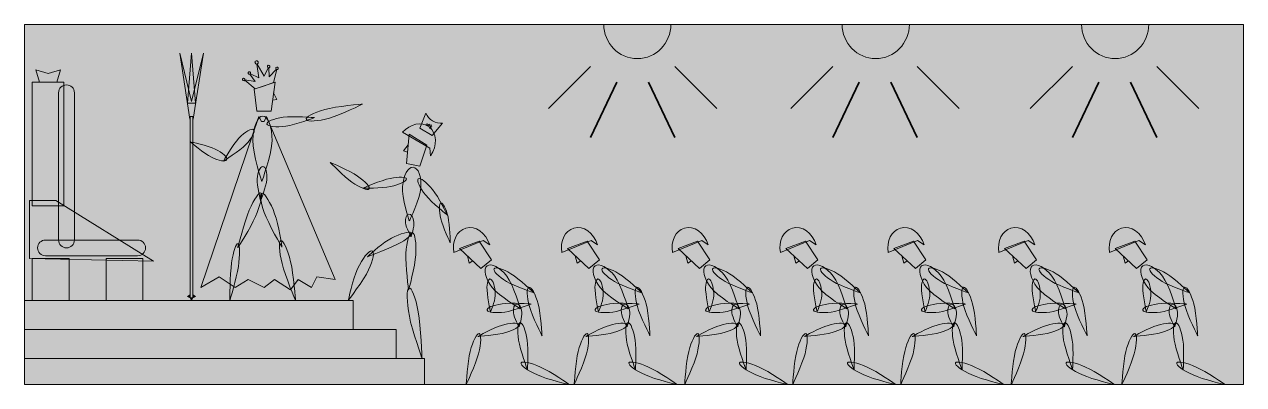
# Model space of a CAD drawing. Extents: x -40 to 423, y -200 to -63.
import ezdxf

# ---------------------------------------------------------------- set-up
doc = ezdxf.new("R2010")
doc.units = 0
doc.header["$MEASUREMENT"] = 0
doc.layers.add('Layer 1', color=7, linetype='Continuous', lineweight=0)

# ---------------------------------------------------------------- blocks, each defined once
blk = doc.blocks.new('Block_0')
at = {"layer": 'Layer 1', "true_color": 0x0000ff, "transparency": 33554687}
h = blk.add_hatch(color=5, dxfattribs=at)
h.dxf.hatch_style = 2
h.paths.add_polyline_path([(-34.32, -85.02), (-35.69, -80.34), (-31.02, -81.71), (-26.34, -80.34), (-27.71, -85.02)])
at = {"layer": 'Layer 1', "true_color": 0x39b54a, "transparency": 33554687}
h = blk.add_hatch(color=95, dxfattribs=at)
h.dxf.hatch_style = 2
h.paths.add_polyline_path([(-25, -132), (-37, -132), (-37, -85), (-25, -85)])
at = {"layer": 'Layer 1', "true_color": 0xff0000, "transparency": 33554687}
h = blk.add_hatch(color=1, dxfattribs=at)
h.dxf.hatch_style = 2
edge = h.paths.add_edge_path()
edge.add_spline(control_points=[(-21, -89), (-21, -89), (-21, -145), (-21, -145), (-21, -146.66), (-22.34, -148), (-24, -148), (-24, -148), (-24, -148), (-24, -148), (-25.66, -148), (-27, -146.66), (-27, -145), (-27, -145), (-27, -89), (-27, -89), (-27, -87.34), (-25.66, -86), (-24, -86), (-24, -86), (-24, -86), (-24, -86), (-22.34, -86), (-21, -87.34), (-21, -89)], knot_values=[0, 0, 0, 0, 1, 1, 1, 2, 2, 2, 3, 3, 3, 4, 4, 4, 5, 5, 5, 6, 6, 6, 7, 7, 7, 8, 8, 8, 8], degree=3, periodic=0)
at = {"layer": 'Layer 1', "true_color": 0xfcee21, "transparency": 33554687}
h = blk.add_hatch(color=2, dxfattribs=at)
h.dxf.hatch_style = 2
h.paths.add_polyline_path([(9, -153), (-38, -152), (-38, -130), (-28, -130)])
at = {"layer": 'Layer 1', "true_color": 0xff0000, "transparency": 33554687}
h = blk.add_hatch(color=1, dxfattribs=at)
h.dxf.hatch_style = 2
edge = h.paths.add_edge_path()
edge.add_spline(control_points=[(3, -151), (3, -151), (-32, -151), (-32, -151), (-33.66, -151), (-35, -149.66), (-35, -148), (-35, -148), (-35, -148), (-35, -148), (-35, -146.34), (-33.66, -145), (-32, -145), (-32, -145), (3, -145), (3, -145), (4.66, -145), (6, -146.34), (6, -148), (6, -148), (6, -148), (6, -148), (6, -149.66), (4.66, -151), (3, -151)], knot_values=[0, 0, 0, 0, 1, 1, 1, 2, 2, 2, 3, 3, 3, 4, 4, 4, 5, 5, 5, 6, 6, 6, 7, 7, 7, 8, 8, 8, 8], degree=3, periodic=0)
at = {"layer": 'Layer 1', "true_color": 0xfcee21, "transparency": 33554687}
h = blk.add_hatch(color=2, dxfattribs=at)
h.dxf.hatch_style = 2
h.paths.add_polyline_path([(-23, -168), (-37, -168), (-37, -152), (-23, -152)])
h = blk.add_hatch(color=2, dxfattribs=at)
h.dxf.hatch_style = 2
h.paths.add_polyline_path([(5, -168), (-9, -168), (-9, -152), (5, -152)])
at = {"layer": 'Layer 1'}
blk.add_lwpolyline([(-34.32, -85.02), (-35.69, -80.34), (-31.02, -81.71), (-26.34, -80.34), (-27.71, -85.02)], dxfattribs=at)
for points in [[(-25, -132), (-37, -132), (-37, -85), (-25, -85)], [(9, -153), (-38, -152), (-38, -130), (-28, -130)], [(-23, -168), (-37, -168), (-37, -152), (-23, -152)], [(5, -168), (-9, -168), (-9, -152), (5, -152)]]:
    blk.add_lwpolyline(points, close=True, dxfattribs=at)
for points in [[(-21, -89), (-21, -89), (-21, -145), (-21, -145), (-21, -146.66), (-22.34, -148), (-24, -148), (-24, -148), (-24, -148), (-24, -148), (-25.66, -148), (-27, -146.66), (-27, -145), (-27, -145), (-27, -89), (-27, -89), (-27, -87.34), (-25.66, -86), (-24, -86), (-24, -86), (-24, -86), (-24, -86), (-22.34, -86), (-21, -87.34), (-21, -89)], [(3, -151), (3, -151), (-32, -151), (-32, -151), (-33.66, -151), (-35, -149.66), (-35, -148), (-35, -148), (-35, -148), (-35, -148), (-35, -146.34), (-33.66, -145), (-32, -145), (-32, -145), (3, -145), (3, -145), (4.66, -145), (6, -146.34), (6, -148), (6, -148), (6, -148), (6, -148), (6, -149.66), (4.66, -151), (3, -151)]]:
    blk.add_open_spline(points, degree=3, knots=[0, 0, 0, 0, 1, 1, 1, 2, 2, 2, 3, 3, 3, 4, 4, 4, 5, 5, 5, 6, 6, 6, 7, 7, 7, 8, 8, 8, 8], dxfattribs=at)
blk = doc.blocks.new('Block_1')
at = {"layer": 'Layer 1'}
blk.add_lwpolyline([(105.07, -115.85), (110.13, -116.96), (112.85, -108.95), (106.06, -104.77)], close=True, dxfattribs=at)
blk.add_lwpolyline([(105.45, -111.66), (104.01, -111.1), (105.7, -108.85)], dxfattribs=at)
for points, knots in [([(115.03, -99.7), (113.85, -99), (112.99, -97.98), (112.48, -96.81), (112.48, -96.81), (110.21, -102.5), (110.21, -102.5), (110.21, -102.5), (114.87, -105.27), (114.87, -105.27), (114.87, -105.27), (118.79, -100.58), (118.79, -100.58), (117.52, -100.68), (116.21, -100.41), (115.03, -99.7)], [0, 0, 0, 0, 1, 1, 1, 2, 2, 2, 3, 3, 3, 4, 4, 4, 5, 5, 5, 5]), ([(113.91, -110.07), (113.91, -110.07), (114.22, -112.99), (114.22, -112.99), (116.91, -109.08), (116.7, -104.21), (113.67, -101.98), (110.83, -99.88), (106.52, -100.83), (103.57, -104.01), (103.57, -104.01), (113.91, -110.07), (113.91, -110.07)], [0, 0, 0, 0, 1, 1, 1, 2, 2, 2, 3, 3, 3, 4, 4, 4, 4]), ([(112.72, -101.44), (112.72, -101.44), (112.57, -100.92), (112.57, -100.92), (112.57, -100.92), (113.1, -100.77), (113.1, -100.77), (113.1, -100.77), (113.25, -101.29), (113.25, -101.29), (113.25, -101.29), (112.72, -101.44), (112.72, -101.44)], [0, 0, 0, 0, 1, 1, 1, 2, 2, 2, 3, 3, 3, 4, 4, 4, 4]), ([(113.44, -101.65), (113.44, -101.65), (113.29, -101.13), (113.29, -101.13), (113.29, -101.13), (113.81, -100.98), (113.81, -100.98), (113.81, -100.98), (113.96, -101.5), (113.96, -101.5), (113.96, -101.5), (113.44, -101.65), (113.44, -101.65)], [0, 0, 0, 0, 1, 1, 1, 2, 2, 2, 3, 3, 3, 4, 4, 4, 4]), ([(114.16, -101.86), (114.16, -101.86), (114.01, -101.34), (114.01, -101.34), (114.01, -101.34), (114.53, -101.19), (114.53, -101.19), (114.53, -101.19), (114.68, -101.71), (114.68, -101.71), (114.68, -101.71), (114.16, -101.86), (114.16, -101.86)], [0, 0, 0, 0, 1, 1, 1, 2, 2, 2, 3, 3, 3, 4, 4, 4, 4]), ([(113.95, -102.58), (113.95, -102.58), (113.8, -102.06), (113.8, -102.06), (113.8, -102.06), (114.32, -101.91), (114.32, -101.91), (114.32, -101.91), (114.47, -102.43), (114.47, -102.43), (114.47, -102.43), (113.95, -102.58), (113.95, -102.58)], [0, 0, 0, 0, 1, 1, 1, 2, 2, 2, 3, 3, 3, 4, 4, 4, 4]), ([(86.49, -120.68), (89.5, -122.75), (91.47, -124.95), (90.89, -125.6), (90.31, -126.26), (87.4, -125.11), (84.39, -123.05), (81.38, -120.98), (76.17, -115.51), (76.17, -115.51), (76.17, -115.51), (83.48, -118.62), (86.49, -120.68)], [0, 0, 0, 0, 1, 1, 1, 2, 2, 2, 3, 3, 3, 4, 4, 4, 4]), ([(110.57, -125.16), (110.87, -120.97), (109.55, -117.47), (107.62, -117.32), (105.7, -117.18), (103.9, -120.45), (103.6, -124.64), (103.3, -128.82), (106.17, -137.77), (106.17, -137.77), (106.17, -137.77), (110.27, -129.34), (110.57, -125.16)], [0, 0, 0, 0, 1, 1, 1, 2, 2, 2, 3, 3, 3, 4, 4, 4, 4]), ([(98.88, -121.56), (102.25, -120.85), (105.01, -120.96), (105.06, -121.81), (105.11, -122.66), (102.42, -123.92), (99.06, -124.63), (95.7, -125.34), (88.62, -125.29), (88.62, -125.29), (88.62, -125.29), (95.52, -122.28), (98.88, -121.56)], [0, 0, 0, 0, 1, 1, 1, 2, 2, 2, 3, 3, 3, 4, 4, 4, 4]), ([(114.97, -125.79), (112.7, -122.98), (110.29, -121.19), (109.58, -121.79), (108.87, -122.39), (110.13, -125.15), (112.4, -127.96), (114.67, -130.77), (120.66, -135.52), (120.66, -135.52), (120.66, -135.52), (117.24, -128.6), (114.97, -125.79)], [0, 0, 0, 0, 1, 1, 1, 2, 2, 2, 3, 3, 3, 4, 4, 4, 4]), ([(120.87, -136.23), (120.14, -133.14), (118.93, -130.79), (118.17, -130.98), (117.41, -131.17), (117.38, -133.82), (118.11, -136.91), (118.84, -140), (121.73, -146.07), (121.73, -146.07), (121.73, -146.07), (121.59, -139.31), (120.87, -136.23)], [0, 0, 0, 0, 1, 1, 1, 2, 2, 2, 3, 3, 3, 4, 4, 4, 4]), ([(102.9, -145.96), (106.22, -144.05), (107.85, -142.29), (106.55, -142.02), (105.25, -141.76), (101.5, -143.09), (98.19, -145), (94.88, -146.91), (90.34, -151.36), (90.34, -151.36), (90.34, -151.36), (99.59, -147.88), (102.9, -145.96)], [0, 0, 0, 0, 1, 1, 1, 2, 2, 2, 3, 3, 3, 4, 4, 4, 4]), ([(108.64, -150.59), (108.92, -146.11), (108.3, -142.37), (107.27, -142.23), (106.23, -142.09), (105.17, -145.61), (104.89, -150.09), (104.61, -154.56), (105.92, -164.12), (105.92, -164.12), (105.92, -164.12), (108.37, -155.07), (108.64, -150.59)], [0, 0, 0, 0, 1, 1, 1, 2, 2, 2, 3, 3, 3, 4, 4, 4, 4]), ([(90.71, -156.37), (92.54, -152.52), (93.08, -149.3), (91.92, -149.18), (90.76, -149.06), (88.34, -152.08), (86.52, -155.93), (84.69, -159.78), (83, -168), (83, -168), (83, -168), (88.89, -160.22), (90.71, -156.37)], [0, 0, 0, 0, 1, 1, 1, 2, 2, 2, 3, 3, 3, 4, 4, 4, 4]), ([(109.57, -172.36), (108.56, -166.89), (106.98, -162.81), (106.05, -163.25), (105.11, -163.69), (105.17, -168.48), (106.19, -173.96), (107.2, -179.43), (111, -190), (111, -190), (111, -190), (110.59, -177.83), (109.57, -172.36)], [0, 0, 0, 0, 1, 1, 1, 2, 2, 2, 3, 3, 3, 4, 4, 4, 4])]:
    blk.add_open_spline(points, degree=3, knots=knots, dxfattribs=at)
blk = doc.blocks.new('Block_2')
at = {"layer": 'Layer 1'}
blk.add_lwpolyline([(133.37, -155.85), (137.34, -152.51), (132.67, -145.4), (125.21, -148.24)], close=True, dxfattribs=at)
blk.add_lwpolyline([(130.29, -152.97), (128.96, -153.78), (128.22, -151.04)], dxfattribs=at)
for points in [[(134.2, -145.25), (134.2, -145.25), (136.7, -146.8), (136.7, -146.8), (135.25, -142.25), (131.27, -139.42), (127.65, -140.46), (124.26, -141.43), (122.37, -145.44), (123.08, -149.76), (123.08, -149.76), (134.2, -145.25), (134.2, -145.25)], [(143.16, -158.72), (140.59, -155.38), (137.27, -153.64), (135.74, -154.83), (134.21, -156.02), (135.06, -159.68), (137.63, -163.02), (140.2, -166.35), (148.31, -171.14), (148.31, -171.14), (148.31, -171.14), (145.74, -162.05), (143.16, -158.72)], [(144.78, -157.82), (141.69, -155.94), (138.81, -155.08), (138.35, -155.9), (137.89, -156.71), (140.02, -158.89), (143.12, -160.76), (146.21, -162.64), (153.47, -165.06), (153.47, -165.06), (153.47, -165.06), (147.88, -159.7), (144.78, -157.82)], [(135.67, -162.99), (135.74, -160.51), (136.51, -159.21), (137.37, -160.1), (138.24, -160.98), (138.88, -163.71), (138.8, -166.19), (138.73, -168.68), (137, -172.24), (137, -172.24), (137, -172.24), (135.59, -165.48), (135.67, -162.99)], [(155.1, -169.32), (154.08, -165.54), (152.51, -162.7), (151.59, -162.97), (150.67, -163.23), (150.76, -166.52), (151.77, -170.29), (152.79, -174.07), (156.57, -181.44), (156.57, -181.44), (156.57, -181.44), (156.12, -173.1), (155.1, -169.32)], [(142.41, -172.4), (138.99, -172.89), (135.99, -172.57), (135.7, -171.71), (135.42, -170.84), (137.96, -169.74), (141.38, -169.26), (144.8, -168.77), (152.42, -169.34), (152.42, -169.34), (152.42, -169.34), (145.83, -171.92), (142.41, -172.4)], [(148.93, -172.4), (148.75, -170.63), (147.88, -169.27), (146.98, -169.37), (146.08, -169.47), (145.5, -170.98), (145.69, -172.75), (145.87, -174.52), (147.87, -178.03), (147.87, -178.03), (147.87, -178.03), (149.11, -174.17), (148.93, -172.4)], [(132.45, -188.22), (133.46, -184.25), (133.57, -180.84), (132.7, -180.6), (131.82, -180.37), (130.3, -183.39), (129.29, -187.36), (128.27, -191.33), (127.76, -200), (127.76, -200), (127.76, -200), (131.44, -192.18), (132.45, -188.22)], [(142.77, -180.18), (145.96, -179.25), (148.19, -177.89), (147.76, -177.14), (147.32, -176.39), (144.39, -176.54), (141.21, -177.46), (138.02, -178.39), (132.19, -181.67), (132.19, -181.67), (132.19, -181.67), (139.59, -181.1), (142.77, -180.18)], [(150.94, -183.05), (150.37, -179.39), (149.18, -176.43), (148.27, -176.43), (147.36, -176.43), (147.09, -179.4), (147.66, -183.05), (148.22, -186.71), (151.05, -194.31), (151.05, -194.31), (151.05, -194.31), (151.51, -186.71), (150.94, -183.05)], [(155.99, -193.3), (152.23, -191.61), (148.91, -190.91), (148.59, -191.75), (148.26, -192.58), (151.05, -194.62), (154.82, -196.31), (158.58, -198), (167, -200), (167, -200), (167, -200), (159.76, -194.99), (155.99, -193.3)]]:
    blk.add_open_spline(points, degree=3, knots=[0, 0, 0, 0, 1, 1, 1, 2, 2, 2, 3, 3, 3, 4, 4, 4, 4], dxfattribs=at)
blk = doc.blocks.new('Block_3')
at = {"layer": 'Layer 1'}
blk.add_lwpolyline([(174.37, -155.85), (178.34, -152.51), (173.67, -145.4), (166.21, -148.24)], close=True, dxfattribs=at)
blk.add_lwpolyline([(171.29, -152.97), (169.96, -153.78), (169.22, -151.04)], dxfattribs=at)
for points in [[(175.2, -145.25), (175.2, -145.25), (177.7, -146.8), (177.7, -146.8), (176.25, -142.25), (172.27, -139.42), (168.65, -140.46), (165.26, -141.43), (163.37, -145.44), (164.08, -149.76), (164.08, -149.76), (175.2, -145.25), (175.2, -145.25)], [(184.16, -158.72), (181.59, -155.38), (178.27, -153.64), (176.74, -154.83), (175.21, -156.02), (176.06, -159.68), (178.63, -163.02), (181.2, -166.35), (189.31, -171.14), (189.31, -171.14), (189.31, -171.14), (186.74, -162.05), (184.16, -158.72)], [(185.78, -157.82), (182.69, -155.94), (179.81, -155.08), (179.35, -155.9), (178.89, -156.71), (181.02, -158.89), (184.12, -160.76), (187.21, -162.64), (194.47, -165.06), (194.47, -165.06), (194.47, -165.06), (188.88, -159.7), (185.78, -157.82)], [(176.67, -162.99), (176.74, -160.51), (177.51, -159.21), (178.37, -160.1), (179.24, -160.98), (179.88, -163.71), (179.8, -166.19), (179.73, -168.68), (178, -172.24), (178, -172.24), (178, -172.24), (176.59, -165.48), (176.67, -162.99)], [(196.1, -169.32), (195.08, -165.54), (193.51, -162.7), (192.59, -162.97), (191.67, -163.23), (191.76, -166.52), (192.77, -170.29), (193.79, -174.07), (197.57, -181.44), (197.57, -181.44), (197.57, -181.44), (197.12, -173.1), (196.1, -169.32)], [(183.41, -172.4), (179.99, -172.89), (176.99, -172.57), (176.7, -171.71), (176.42, -170.84), (178.96, -169.74), (182.38, -169.26), (185.8, -168.77), (193.42, -169.34), (193.42, -169.34), (193.42, -169.34), (186.83, -171.92), (183.41, -172.4)], [(189.93, -172.4), (189.75, -170.63), (188.88, -169.27), (187.98, -169.37), (187.08, -169.47), (186.5, -170.98), (186.69, -172.75), (186.87, -174.52), (188.87, -178.03), (188.87, -178.03), (188.87, -178.03), (190.11, -174.17), (189.93, -172.4)], [(173.45, -188.22), (174.46, -184.25), (174.57, -180.84), (173.7, -180.6), (172.82, -180.37), (171.3, -183.39), (170.29, -187.36), (169.27, -191.33), (168.76, -200), (168.76, -200), (168.76, -200), (172.44, -192.18), (173.45, -188.22)], [(183.77, -180.18), (186.96, -179.25), (189.19, -177.89), (188.76, -177.14), (188.32, -176.39), (185.39, -176.54), (182.21, -177.46), (179.02, -178.39), (173.19, -181.67), (173.19, -181.67), (173.19, -181.67), (180.59, -181.1), (183.77, -180.18)], [(191.94, -183.05), (191.37, -179.39), (190.18, -176.43), (189.27, -176.43), (188.36, -176.43), (188.09, -179.4), (188.66, -183.05), (189.22, -186.71), (192.05, -194.31), (192.05, -194.31), (192.05, -194.31), (192.51, -186.71), (191.94, -183.05)], [(196.99, -193.3), (193.23, -191.61), (189.91, -190.91), (189.59, -191.75), (189.26, -192.58), (192.05, -194.62), (195.82, -196.31), (199.58, -198), (208, -200), (208, -200), (208, -200), (200.76, -194.99), (196.99, -193.3)]]:
    blk.add_open_spline(points, degree=3, knots=[0, 0, 0, 0, 1, 1, 1, 2, 2, 2, 3, 3, 3, 4, 4, 4, 4], dxfattribs=at)
blk = doc.blocks.new('Block_4')
at = {"layer": 'Layer 1'}
blk.add_lwpolyline([(216.37, -155.85), (220.34, -152.51), (215.67, -145.4), (208.21, -148.24)], close=True, dxfattribs=at)
blk.add_lwpolyline([(213.29, -152.97), (211.96, -153.78), (211.22, -151.04)], dxfattribs=at)
for points in [[(217.2, -145.25), (217.2, -145.25), (219.7, -146.8), (219.7, -146.8), (218.25, -142.25), (214.27, -139.42), (210.65, -140.46), (207.26, -141.43), (205.37, -145.44), (206.08, -149.76), (206.08, -149.76), (217.2, -145.25), (217.2, -145.25)], [(226.16, -158.72), (223.59, -155.38), (220.27, -153.64), (218.74, -154.83), (217.21, -156.02), (218.06, -159.68), (220.63, -163.02), (223.2, -166.35), (231.31, -171.14), (231.31, -171.14), (231.31, -171.14), (228.74, -162.05), (226.16, -158.72)], [(227.78, -157.82), (224.69, -155.94), (221.81, -155.08), (221.35, -155.9), (220.89, -156.71), (223.02, -158.89), (226.12, -160.76), (229.21, -162.64), (236.47, -165.06), (236.47, -165.06), (236.47, -165.06), (230.88, -159.7), (227.78, -157.82)], [(218.67, -162.99), (218.74, -160.51), (219.51, -159.21), (220.37, -160.1), (221.24, -160.98), (221.88, -163.71), (221.8, -166.19), (221.73, -168.68), (220, -172.24), (220, -172.24), (220, -172.24), (218.59, -165.48), (218.67, -162.99)], [(238.1, -169.32), (237.08, -165.54), (235.51, -162.7), (234.59, -162.97), (233.67, -163.23), (233.76, -166.52), (234.77, -170.29), (235.79, -174.07), (239.57, -181.44), (239.57, -181.44), (239.57, -181.44), (239.12, -173.1), (238.1, -169.32)], [(225.41, -172.4), (221.99, -172.89), (218.99, -172.57), (218.7, -171.71), (218.42, -170.84), (220.96, -169.74), (224.38, -169.26), (227.8, -168.77), (235.42, -169.34), (235.42, -169.34), (235.42, -169.34), (228.83, -171.92), (225.41, -172.4)], [(231.93, -172.4), (231.75, -170.63), (230.88, -169.27), (229.98, -169.37), (229.08, -169.47), (228.5, -170.98), (228.69, -172.75), (228.87, -174.52), (230.87, -178.03), (230.87, -178.03), (230.87, -178.03), (232.11, -174.17), (231.93, -172.4)], [(215.45, -188.22), (216.46, -184.25), (216.57, -180.84), (215.7, -180.6), (214.82, -180.37), (213.3, -183.39), (212.29, -187.36), (211.27, -191.33), (210.76, -200), (210.76, -200), (210.76, -200), (214.44, -192.18), (215.45, -188.22)], [(225.77, -180.18), (228.96, -179.25), (231.19, -177.89), (230.76, -177.14), (230.32, -176.39), (227.39, -176.54), (224.21, -177.46), (221.02, -178.39), (215.19, -181.67), (215.19, -181.67), (215.19, -181.67), (222.59, -181.1), (225.77, -180.18)], [(233.94, -183.05), (233.37, -179.39), (232.18, -176.43), (231.27, -176.43), (230.36, -176.43), (230.09, -179.4), (230.66, -183.05), (231.22, -186.71), (234.05, -194.31), (234.05, -194.31), (234.05, -194.31), (234.51, -186.71), (233.94, -183.05)], [(238.99, -193.3), (235.23, -191.61), (231.91, -190.91), (231.59, -191.75), (231.26, -192.58), (234.05, -194.62), (237.82, -196.31), (241.58, -198), (250, -200), (250, -200), (250, -200), (242.76, -194.99), (238.99, -193.3)]]:
    blk.add_open_spline(points, degree=3, knots=[0, 0, 0, 0, 1, 1, 1, 2, 2, 2, 3, 3, 3, 4, 4, 4, 4], dxfattribs=at)
blk = doc.blocks.new('Block_5')
at = {"layer": 'Layer 1'}
blk.add_lwpolyline([(257.37, -155.85), (261.34, -152.51), (256.67, -145.4), (249.21, -148.24)], close=True, dxfattribs=at)
blk.add_lwpolyline([(254.29, -152.97), (252.96, -153.78), (252.22, -151.04)], dxfattribs=at)
for points in [[(258.2, -145.25), (258.2, -145.25), (260.7, -146.8), (260.7, -146.8), (259.25, -142.25), (255.27, -139.42), (251.65, -140.46), (248.26, -141.43), (246.37, -145.44), (247.08, -149.76), (247.08, -149.76), (258.2, -145.25), (258.2, -145.25)], [(267.16, -158.72), (264.59, -155.38), (261.27, -153.64), (259.74, -154.83), (258.21, -156.02), (259.06, -159.68), (261.63, -163.02), (264.2, -166.35), (272.31, -171.14), (272.31, -171.14), (272.31, -171.14), (269.74, -162.05), (267.16, -158.72)], [(268.78, -157.82), (265.69, -155.94), (262.81, -155.08), (262.35, -155.9), (261.89, -156.71), (264.02, -158.89), (267.12, -160.76), (270.21, -162.64), (277.47, -165.06), (277.47, -165.06), (277.47, -165.06), (271.88, -159.7), (268.78, -157.82)], [(259.67, -162.99), (259.74, -160.51), (260.51, -159.21), (261.37, -160.1), (262.24, -160.98), (262.88, -163.71), (262.8, -166.19), (262.73, -168.68), (261, -172.24), (261, -172.24), (261, -172.24), (259.59, -165.48), (259.67, -162.99)], [(279.1, -169.32), (278.08, -165.54), (276.51, -162.7), (275.59, -162.97), (274.67, -163.23), (274.76, -166.52), (275.77, -170.29), (276.79, -174.07), (280.57, -181.44), (280.57, -181.44), (280.57, -181.44), (280.12, -173.1), (279.1, -169.32)], [(266.41, -172.4), (262.99, -172.89), (259.99, -172.57), (259.7, -171.71), (259.42, -170.84), (261.96, -169.74), (265.38, -169.26), (268.8, -168.77), (276.42, -169.34), (276.42, -169.34), (276.42, -169.34), (269.83, -171.92), (266.41, -172.4)], [(272.93, -172.4), (272.75, -170.63), (271.88, -169.27), (270.98, -169.37), (270.08, -169.47), (269.5, -170.98), (269.69, -172.75), (269.87, -174.52), (271.87, -178.03), (271.87, -178.03), (271.87, -178.03), (273.11, -174.17), (272.93, -172.4)], [(256.45, -188.22), (257.46, -184.25), (257.57, -180.84), (256.7, -180.6), (255.82, -180.37), (254.3, -183.39), (253.29, -187.36), (252.27, -191.33), (251.76, -200), (251.76, -200), (251.76, -200), (255.44, -192.18), (256.45, -188.22)], [(266.77, -180.18), (269.96, -179.25), (272.19, -177.89), (271.76, -177.14), (271.32, -176.39), (268.39, -176.54), (265.21, -177.46), (262.02, -178.39), (256.19, -181.67), (256.19, -181.67), (256.19, -181.67), (263.59, -181.1), (266.77, -180.18)], [(274.94, -183.05), (274.37, -179.39), (273.18, -176.43), (272.27, -176.43), (271.36, -176.43), (271.09, -179.4), (271.66, -183.05), (272.22, -186.71), (275.05, -194.31), (275.05, -194.31), (275.05, -194.31), (275.51, -186.71), (274.94, -183.05)], [(279.99, -193.3), (276.23, -191.61), (272.91, -190.91), (272.59, -191.75), (272.26, -192.58), (275.05, -194.62), (278.82, -196.31), (282.58, -198), (291, -200), (291, -200), (291, -200), (283.76, -194.99), (279.99, -193.3)]]:
    blk.add_open_spline(points, degree=3, knots=[0, 0, 0, 0, 1, 1, 1, 2, 2, 2, 3, 3, 3, 4, 4, 4, 4], dxfattribs=at)
blk = doc.blocks.new('Block_6')
at = {"layer": 'Layer 1'}
blk.add_lwpolyline([(298.37, -155.85), (302.34, -152.51), (297.67, -145.4), (290.21, -148.24)], close=True, dxfattribs=at)
blk.add_lwpolyline([(295.29, -152.97), (293.96, -153.78), (293.22, -151.04)], dxfattribs=at)
for points in [[(299.2, -145.25), (299.2, -145.25), (301.7, -146.8), (301.7, -146.8), (300.25, -142.25), (296.27, -139.42), (292.65, -140.46), (289.26, -141.43), (287.37, -145.44), (288.08, -149.76), (288.08, -149.76), (299.2, -145.25), (299.2, -145.25)], [(308.16, -158.72), (305.59, -155.38), (302.27, -153.64), (300.74, -154.83), (299.21, -156.02), (300.06, -159.68), (302.63, -163.02), (305.2, -166.35), (313.31, -171.14), (313.31, -171.14), (313.31, -171.14), (310.74, -162.05), (308.16, -158.72)], [(309.78, -157.82), (306.69, -155.94), (303.81, -155.08), (303.35, -155.9), (302.89, -156.71), (305.02, -158.89), (308.12, -160.76), (311.21, -162.64), (318.47, -165.06), (318.47, -165.06), (318.47, -165.06), (312.88, -159.7), (309.78, -157.82)], [(300.67, -162.99), (300.74, -160.51), (301.51, -159.21), (302.37, -160.1), (303.24, -160.98), (303.88, -163.71), (303.8, -166.19), (303.73, -168.68), (302, -172.24), (302, -172.24), (302, -172.24), (300.59, -165.48), (300.67, -162.99)], [(320.1, -169.32), (319.08, -165.54), (317.51, -162.7), (316.59, -162.97), (315.67, -163.23), (315.76, -166.52), (316.77, -170.29), (317.79, -174.07), (321.57, -181.44), (321.57, -181.44), (321.57, -181.44), (321.12, -173.1), (320.1, -169.32)], [(307.41, -172.4), (303.99, -172.89), (300.99, -172.57), (300.7, -171.71), (300.42, -170.84), (302.96, -169.74), (306.38, -169.26), (309.8, -168.77), (317.42, -169.34), (317.42, -169.34), (317.42, -169.34), (310.83, -171.92), (307.41, -172.4)], [(313.93, -172.4), (313.75, -170.63), (312.88, -169.27), (311.98, -169.37), (311.08, -169.47), (310.5, -170.98), (310.69, -172.75), (310.87, -174.52), (312.87, -178.03), (312.87, -178.03), (312.87, -178.03), (314.11, -174.17), (313.93, -172.4)], [(297.45, -188.22), (298.46, -184.25), (298.57, -180.84), (297.7, -180.6), (296.82, -180.37), (295.3, -183.39), (294.29, -187.36), (293.27, -191.33), (292.76, -200), (292.76, -200), (292.76, -200), (296.44, -192.18), (297.45, -188.22)], [(307.77, -180.18), (310.96, -179.25), (313.19, -177.89), (312.76, -177.14), (312.32, -176.39), (309.39, -176.54), (306.21, -177.46), (303.02, -178.39), (297.19, -181.67), (297.19, -181.67), (297.19, -181.67), (304.59, -181.1), (307.77, -180.18)], [(315.94, -183.05), (315.37, -179.39), (314.18, -176.43), (313.27, -176.43), (312.36, -176.43), (312.09, -179.4), (312.66, -183.05), (313.22, -186.71), (316.05, -194.31), (316.05, -194.31), (316.05, -194.31), (316.51, -186.71), (315.94, -183.05)], [(320.99, -193.3), (317.23, -191.61), (313.91, -190.91), (313.59, -191.75), (313.26, -192.58), (316.05, -194.62), (319.82, -196.31), (323.58, -198), (332, -200), (332, -200), (332, -200), (324.76, -194.99), (320.99, -193.3)]]:
    blk.add_open_spline(points, degree=3, knots=[0, 0, 0, 0, 1, 1, 1, 2, 2, 2, 3, 3, 3, 4, 4, 4, 4], dxfattribs=at)
blk = doc.blocks.new('Block_7')
at = {"layer": 'Layer 1'}
blk.add_lwpolyline([(340.37, -155.85), (344.34, -152.51), (339.67, -145.4), (332.21, -148.24)], close=True, dxfattribs=at)
blk.add_lwpolyline([(337.29, -152.97), (335.96, -153.78), (335.22, -151.04)], dxfattribs=at)
for points in [[(341.2, -145.25), (341.2, -145.25), (343.7, -146.8), (343.7, -146.8), (342.25, -142.25), (338.27, -139.42), (334.65, -140.46), (331.26, -141.43), (329.37, -145.44), (330.08, -149.76), (330.08, -149.76), (341.2, -145.25), (341.2, -145.25)], [(350.16, -158.72), (347.59, -155.38), (344.27, -153.64), (342.74, -154.83), (341.21, -156.02), (342.06, -159.68), (344.63, -163.02), (347.2, -166.35), (355.31, -171.14), (355.31, -171.14), (355.31, -171.14), (352.74, -162.05), (350.16, -158.72)], [(351.78, -157.82), (348.69, -155.94), (345.81, -155.08), (345.35, -155.9), (344.89, -156.71), (347.02, -158.89), (350.12, -160.76), (353.21, -162.64), (360.47, -165.06), (360.47, -165.06), (360.47, -165.06), (354.88, -159.7), (351.78, -157.82)], [(342.67, -162.99), (342.74, -160.51), (343.51, -159.21), (344.37, -160.1), (345.24, -160.98), (345.88, -163.71), (345.8, -166.19), (345.73, -168.68), (344, -172.24), (344, -172.24), (344, -172.24), (342.59, -165.48), (342.67, -162.99)], [(362.1, -169.32), (361.08, -165.54), (359.51, -162.7), (358.59, -162.97), (357.67, -163.23), (357.76, -166.52), (358.77, -170.29), (359.79, -174.07), (363.57, -181.44), (363.57, -181.44), (363.57, -181.44), (363.12, -173.1), (362.1, -169.32)], [(349.41, -172.4), (345.99, -172.89), (342.99, -172.57), (342.7, -171.71), (342.42, -170.84), (344.96, -169.74), (348.38, -169.26), (351.8, -168.77), (359.42, -169.34), (359.42, -169.34), (359.42, -169.34), (352.83, -171.92), (349.41, -172.4)], [(355.93, -172.4), (355.75, -170.63), (354.88, -169.27), (353.98, -169.37), (353.08, -169.47), (352.5, -170.98), (352.69, -172.75), (352.87, -174.52), (354.87, -178.03), (354.87, -178.03), (354.87, -178.03), (356.11, -174.17), (355.93, -172.4)], [(339.45, -188.22), (340.46, -184.25), (340.57, -180.84), (339.7, -180.6), (338.82, -180.37), (337.3, -183.39), (336.29, -187.36), (335.27, -191.33), (334.76, -200), (334.76, -200), (334.76, -200), (338.44, -192.18), (339.45, -188.22)], [(349.77, -180.18), (352.96, -179.25), (355.19, -177.89), (354.76, -177.14), (354.32, -176.39), (351.39, -176.54), (348.21, -177.46), (345.02, -178.39), (339.19, -181.67), (339.19, -181.67), (339.19, -181.67), (346.59, -181.1), (349.77, -180.18)], [(357.94, -183.05), (357.37, -179.39), (356.18, -176.43), (355.27, -176.43), (354.36, -176.43), (354.09, -179.4), (354.66, -183.05), (355.22, -186.71), (358.05, -194.31), (358.05, -194.31), (358.05, -194.31), (358.51, -186.71), (357.94, -183.05)], [(362.99, -193.3), (359.23, -191.61), (355.91, -190.91), (355.59, -191.75), (355.26, -192.58), (358.05, -194.62), (361.82, -196.31), (365.58, -198), (374, -200), (374, -200), (374, -200), (366.76, -194.99), (362.99, -193.3)]]:
    blk.add_open_spline(points, degree=3, knots=[0, 0, 0, 0, 1, 1, 1, 2, 2, 2, 3, 3, 3, 4, 4, 4, 4], dxfattribs=at)
blk = doc.blocks.new('Block_8')
at = {"layer": 'Layer 1'}
blk.add_lwpolyline([(382.37, -155.85), (386.34, -152.51), (381.67, -145.4), (374.21, -148.24)], close=True, dxfattribs=at)
blk.add_lwpolyline([(379.29, -152.97), (377.96, -153.78), (377.22, -151.04)], dxfattribs=at)
for points in [[(383.2, -145.25), (383.2, -145.25), (385.7, -146.8), (385.7, -146.8), (384.25, -142.25), (380.27, -139.42), (376.65, -140.46), (373.26, -141.43), (371.37, -145.44), (372.08, -149.76), (372.08, -149.76), (383.2, -145.25), (383.2, -145.25)], [(392.16, -158.72), (389.59, -155.38), (386.27, -153.64), (384.74, -154.83), (383.21, -156.02), (384.06, -159.68), (386.63, -163.02), (389.2, -166.35), (397.31, -171.14), (397.31, -171.14), (397.31, -171.14), (394.74, -162.05), (392.16, -158.72)], [(393.78, -157.82), (390.69, -155.94), (387.81, -155.08), (387.35, -155.9), (386.89, -156.71), (389.02, -158.89), (392.12, -160.76), (395.21, -162.64), (402.47, -165.06), (402.47, -165.06), (402.47, -165.06), (396.88, -159.7), (393.78, -157.82)], [(384.67, -162.99), (384.74, -160.51), (385.51, -159.21), (386.37, -160.1), (387.24, -160.98), (387.88, -163.71), (387.8, -166.19), (387.73, -168.68), (386, -172.24), (386, -172.24), (386, -172.24), (384.59, -165.48), (384.67, -162.99)], [(404.1, -169.32), (403.08, -165.54), (401.51, -162.7), (400.59, -162.97), (399.67, -163.23), (399.76, -166.52), (400.77, -170.29), (401.79, -174.07), (405.57, -181.44), (405.57, -181.44), (405.57, -181.44), (405.12, -173.1), (404.1, -169.32)], [(391.41, -172.4), (387.99, -172.89), (384.99, -172.57), (384.7, -171.71), (384.42, -170.84), (386.96, -169.74), (390.38, -169.26), (393.8, -168.77), (401.42, -169.34), (401.42, -169.34), (401.42, -169.34), (394.83, -171.92), (391.41, -172.4)], [(397.93, -172.4), (397.75, -170.63), (396.88, -169.27), (395.98, -169.37), (395.08, -169.47), (394.5, -170.98), (394.69, -172.75), (394.87, -174.52), (396.87, -178.03), (396.87, -178.03), (396.87, -178.03), (398.11, -174.17), (397.93, -172.4)], [(381.45, -188.22), (382.46, -184.25), (382.57, -180.84), (381.7, -180.6), (380.82, -180.37), (379.3, -183.39), (378.29, -187.36), (377.27, -191.33), (376.76, -200), (376.76, -200), (376.76, -200), (380.44, -192.18), (381.45, -188.22)], [(391.77, -180.18), (394.96, -179.25), (397.19, -177.89), (396.76, -177.14), (396.32, -176.39), (393.39, -176.54), (390.21, -177.46), (387.02, -178.39), (381.19, -181.67), (381.19, -181.67), (381.19, -181.67), (388.59, -181.1), (391.77, -180.18)], [(399.94, -183.05), (399.37, -179.39), (398.18, -176.43), (397.27, -176.43), (396.36, -176.43), (396.09, -179.4), (396.66, -183.05), (397.22, -186.71), (400.05, -194.31), (400.05, -194.31), (400.05, -194.31), (400.51, -186.71), (399.94, -183.05)], [(404.99, -193.3), (401.23, -191.61), (397.91, -190.91), (397.59, -191.75), (397.26, -192.58), (400.05, -194.62), (403.82, -196.31), (407.58, -198), (416, -200), (416, -200), (416, -200), (408.76, -194.99), (404.99, -193.3)]]:
    blk.add_open_spline(points, degree=3, knots=[0, 0, 0, 0, 1, 1, 1, 2, 2, 2, 3, 3, 3, 4, 4, 4, 4], dxfattribs=at)
blk = doc.blocks.new('Block_9')
at = {"layer": 'Layer 1', "true_color": 0xfcee21, "transparency": 33554687}
h = blk.add_hatch(color=2, dxfattribs=at)
h.dxf.hatch_style = 2
h.paths.add_polyline_path([(22.86, -99), (19, -74), (23.5, -92.33), (28, -74), (24.14, -99)])
h = blk.add_hatch(color=2, dxfattribs=at)
h.dxf.hatch_style = 2
h.paths.add_polyline_path([(23.5, -74), (22, -93), (25, -93)])
h = blk.add_hatch(color=2, dxfattribs=at)
h.dxf.hatch_style = 2
h.paths.add_polyline_path([(24, -167), (23, -167), (23, -98), (24, -98)])
h = blk.add_hatch(color=2, dxfattribs=at)
h.dxf.hatch_style = 2
h.paths.add_polyline_path([(22, -166.42), (23, -165.83), (23, -167)])
h = blk.add_hatch(color=2, dxfattribs=at)
h.dxf.hatch_style = 2
h.paths.add_polyline_path([(25, -166.42), (24, -167), (24, -165.83)])
h = blk.add_hatch(color=2, dxfattribs=at)
h.dxf.hatch_style = 2
h.paths.add_polyline_path([(23.5, -168), (23, -167), (24, -167)])
at = {"layer": 'Layer 1'}
blk.add_lwpolyline([(22.86, -99), (19, -74), (23.5, -92.33), (28, -74), (24.14, -99)], dxfattribs=at)
for points in [[(23.5, -74), (22, -93), (25, -93)], [(24, -167), (23, -167), (23, -98), (24, -98)], [(22, -166.42), (23, -165.83), (23, -167)], [(25, -166.42), (24, -167), (24, -165.83)], [(23.5, -168), (23, -167), (24, -167)]]:
    blk.add_lwpolyline(points, close=True, dxfattribs=at)
blk = doc.blocks.new('Block_10')
at = {"layer": 'Layer 1', "true_color": 0x534741, "transparency": 33554687}
h = blk.add_hatch(color=49, dxfattribs=at)
h.dxf.hatch_style = 2
h.paths.add_polyline_path([(49, -98), (27, -163), (34, -159), (40, -163), (45, -160), (51, -163), (55, -160), (61, -164), (64, -160), (69, -163), (71, -159), (78, -160), (52, -98), (51, -100), (50, -100)])
at = {"layer": 'Layer 1'}
for points in [[(53.71, -96), (48.25, -96), (47.26, -87.59), (55.2, -84.96)], [(49, -98), (27, -163), (34, -159), (40, -163), (45, -160), (51, -163), (55, -160), (61, -164), (64, -160), (69, -163), (71, -159), (78, -160), (52, -98), (51, -100), (50, -100)]]:
    blk.add_lwpolyline(points, close=True, dxfattribs=at)
blk.add_lwpolyline([(54.27, -91.83), (55.89, -91.59), (54.65, -89.03)], dxfattribs=at)
for points, knots in [([(55.81, -79.22), (55.56, -79.3), (55.43, -79.58), (55.52, -79.83), (55.56, -79.95), (55.63, -80.04), (55.73, -80.09), (55.73, -80.09), (53.01, -82.96), (53.01, -82.96), (53.01, -82.96), (52.87, -79.51), (52.87, -79.51), (52.9, -79.51), (52.92, -79.51), (52.95, -79.5), (53.19, -79.41), (53.32, -79.14), (53.23, -78.88), (53.14, -78.63), (52.88, -78.48), (52.63, -78.57), (52.39, -78.65), (52.26, -78.93), (52.35, -79.18), (52.4, -79.33), (52.51, -79.43), (52.63, -79.48), (52.63, -79.48), (51.08, -82.65), (51.08, -82.65), (51.08, -82.65), (48.45, -78.08), (48.45, -78.08), (48.72, -77.94), (48.86, -77.61), (48.76, -77.29), (48.64, -76.95), (48.28, -76.76), (47.96, -76.87), (47.63, -76.98), (47.46, -77.35), (47.58, -77.69), (47.68, -78.01), (48, -78.19), (48.3, -78.13), (48.3, -78.13), (48.98, -83.36), (48.98, -83.36), (48.98, -83.36), (45.83, -81.79), (45.83, -81.79), (45.9, -81.67), (45.92, -81.52), (45.87, -81.37), (45.79, -81.12), (45.52, -80.98), (45.27, -81.06), (45.03, -81.14), (44.9, -81.42), (44.99, -81.67), (45.08, -81.93), (45.35, -82.07), (45.59, -81.99), (45.62, -81.98), (45.64, -81.97), (45.66, -81.96), (45.66, -81.96), (47.64, -84.77), (47.64, -84.77), (47.64, -84.77), (43.75, -84.15), (43.75, -84.15), (43.78, -84.05), (43.79, -83.93), (43.75, -83.82), (43.66, -83.56), (43.39, -83.42), (43.15, -83.51), (42.91, -83.59), (42.78, -83.86), (42.87, -84.12), (42.95, -84.38), (43.22, -84.52), (43.47, -84.43), (43.56, -84.4), (43.64, -84.34), (43.69, -84.26), (43.69, -84.26), (47.66, -87.5), (47.66, -87.5), (47.66, -87.5), (51.16, -86.32), (51.16, -86.32), (51.16, -86.32), (54.66, -85.13), (54.66, -85.13), (54.66, -85.13), (55.83, -80.15), (55.83, -80.15), (55.92, -80.18), (56.02, -80.18), (56.12, -80.15), (56.36, -80.07), (56.49, -79.79), (56.4, -79.53), (56.32, -79.28), (56.05, -79.14), (55.81, -79.22)], [0, 0, 0, 0, 1, 1, 1, 2, 2, 2, 3, 3, 3, 4, 4, 4, 5, 5, 5, 6, 6, 6, 7, 7, 7, 8, 8, 8, 9, 9, 9, 10, 10, 10, 11, 11, 11, 12, 12, 12, 13, 13, 13, 14, 14, 14, 15, 15, 15, 16, 16, 16, 17, 17, 17, 18, 18, 18, 19, 19, 19, 20, 20, 20, 21, 21, 21, 22, 22, 22, 23, 23, 23, 24, 24, 24, 25, 25, 25, 26, 26, 26, 27, 27, 27, 28, 28, 28, 29, 29, 29, 30, 30, 30, 31, 31, 31, 32, 32, 32, 33, 33, 33, 34, 34, 34, 35, 35, 35, 36, 36, 36, 36]), ([(74.06, -95.38), (69.7, -96.59), (66.59, -98.3), (67.09, -99.21), (67.6, -100.12), (71.54, -99.88), (75.9, -98.67), (80.25, -97.47), (88.39, -93.31), (88.39, -93.31), (88.39, -93.31), (78.42, -94.18), (74.06, -95.38)], [0, 0, 0, 0, 1, 1, 1, 2, 2, 2, 3, 3, 3, 4, 4, 4, 4]), ([(46.8, -107.03), (46.89, -101.93), (48.58, -97.84), (50.58, -97.88), (52.59, -97.92), (54.14, -102.09), (54.05, -107.19), (53.97, -112.28), (50.16, -122.79), (50.16, -122.79), (50.16, -122.79), (46.72, -112.13), (46.8, -107.03)], [0, 0, 0, 0, 1, 1, 1, 2, 2, 2, 3, 3, 3, 4, 4, 4, 4]), ([(58.33, -98.32), (54.63, -98.82), (51.84, -99.99), (52.11, -100.92), (52.37, -101.85), (55.59, -102.19), (59.29, -101.69), (63, -101.19), (70.21, -98.45), (70.21, -98.45), (70.21, -98.45), (62.04, -97.81), (58.33, -98.32)], [0, 0, 0, 0, 1, 1, 1, 2, 2, 2, 3, 3, 3, 4, 4, 4, 4]), ([(41.49, -106.32), (43.84, -103.87), (46.33, -102.41), (47.05, -103.06), (47.78, -103.72), (46.46, -106.23), (44.11, -108.68), (41.76, -111.13), (35.57, -115.04), (35.57, -115.04), (35.57, -115.04), (39.14, -108.77), (41.49, -106.32)], [0, 0, 0, 0, 1, 1, 1, 2, 2, 2, 3, 3, 3, 4, 4, 4, 4]), ([(32.47, -110.42), (35.27, -111.81), (37.22, -113.62), (36.81, -114.47), (36.4, -115.33), (33.8, -114.9), (31, -113.52), (28.2, -112.13), (23.11, -107.72), (23.11, -107.72), (23.11, -107.72), (29.67, -109.04), (32.47, -110.42)], [0, 0, 0, 0, 1, 1, 1, 2, 2, 2, 3, 3, 3, 4, 4, 4, 4]), ([(48.43, -121.76), (48.62, -119.11), (49.58, -117.01), (50.58, -117.07), (51.59, -117.13), (52.25, -119.34), (52.06, -121.99), (51.88, -124.65), (49.67, -130.05), (49.67, -130.05), (49.67, -130.05), (48.25, -124.42), (48.43, -121.76)], [0, 0, 0, 0, 1, 1, 1, 2, 2, 2, 3, 3, 3, 4, 4, 4, 4]), ([(47.75, -136.08), (49.57, -131.81), (50.52, -127.8), (49.87, -127.13), (49.23, -126.46), (47.23, -129.37), (45.42, -133.64), (43.6, -137.91), (41, -148), (41, -148), (41, -148), (45.94, -140.34), (47.75, -136.08)], [0, 0, 0, 0, 1, 1, 1, 2, 2, 2, 3, 3, 3, 4, 4, 4, 4]), ([(51.1, -134.55), (49.55, -130.34), (49.19, -127.03), (50.28, -127.15), (51.37, -127.28), (53.5, -130.79), (55.04, -135), (56.59, -139.22), (57.82, -147.74), (57.82, -147.74), (57.82, -147.74), (52.64, -138.76), (51.1, -134.55)], [0, 0, 0, 0, 1, 1, 1, 2, 2, 2, 3, 3, 3, 4, 4, 4, 4]), ([(38.69, -153.72), (39.33, -149.31), (40.42, -146.05), (41.13, -146.44), (41.84, -146.82), (41.9, -150.71), (41.26, -155.12), (40.62, -159.53), (38, -168), (38, -168), (38, -168), (38.05, -158.14), (38.69, -153.72)], [0, 0, 0, 0, 1, 1, 1, 2, 2, 2, 3, 3, 3, 4, 4, 4, 4]), ([(57.85, -153.99), (56.7, -149.32), (56.5, -145.37), (57.39, -145.17), (58.29, -144.96), (59.94, -148.58), (61.09, -153.25), (62.24, -157.92), (63, -168), (63, -168), (63, -168), (59, -158.66), (57.85, -153.99)], [0, 0, 0, 0, 1, 1, 1, 2, 2, 2, 3, 3, 3, 4, 4, 4, 4])]:
    blk.add_open_spline(points, degree=3, knots=knots, dxfattribs=at)

msp = doc.modelspace()

# ---------------------------------------------------------------- hatches: boundary and pattern name
at = {"layer": 'Layer 1', "true_color": 0x000000, "transparency": 33554687}
h = msp.add_hatch(color=18, dxfattribs=at)
h.dxf.hatch_style = 2
h.paths.add_polyline_path([(423, -200), (-40, -200), (-40, -63), (423, -63)])
at = {"layer": 'Layer 1', "true_color": 0x333333, "transparency": 33554687}
h = msp.add_hatch(color=250, dxfattribs=at)
h.dxf.hatch_style = 2
edge = h.paths.add_edge_path()
edge.add_spline(control_points=[(205.54, -63), (205.54, -70.18), (199.82, -76), (192.77, -76), (185.72, -76), (180, -70.18), (180, -63)], knot_values=[0, 0, 0, 0, 1, 1, 1, 2, 2, 2, 2], degree=3, periodic=0)
edge.add_line((180, -63), (205.54, -63))
h = msp.add_hatch(color=250, dxfattribs=at)
h.dxf.hatch_style = 2
edge = h.paths.add_edge_path()
edge.add_spline(control_points=[(296.08, -63), (296.08, -70.18), (290.36, -76), (283.31, -76), (276.26, -76), (270.54, -70.18), (270.54, -63)], knot_values=[0, 0, 0, 0, 1, 1, 1, 2, 2, 2, 2], degree=3, periodic=0)
edge.add_line((270.54, -63), (296.08, -63))
h = msp.add_hatch(color=250, dxfattribs=at)
h.dxf.hatch_style = 2
edge = h.paths.add_edge_path()
edge.add_spline(control_points=[(387, -63), (387, -70.18), (381.28, -76), (374.23, -76), (367.18, -76), (361.46, -70.18), (361.46, -63)], knot_values=[0, 0, 0, 0, 1, 1, 1, 2, 2, 2, 2], degree=3, periodic=0)
edge.add_line((361.46, -63), (387, -63))
h = msp.add_hatch(color=250, dxfattribs=at)
h.dxf.hatch_style = 2
h.paths.add_polyline_path([(84.86, -179), (-40, -179), (-40, -168), (84.86, -168)])
h = msp.add_hatch(color=250, dxfattribs=at)
h.dxf.hatch_style = 2
h.paths.add_polyline_path([(101.14, -190), (-40, -190), (-40, -179), (101.14, -179)])
h = msp.add_hatch(color=250, dxfattribs=at)
h.dxf.hatch_style = 2
h.paths.add_polyline_path([(112, -200), (-40, -200), (-40, -190), (112, -190)])

# ---------------------------------------------------------------- linework, layer by layer
at = {"layer": 'Layer 1', "color": 7, "lineweight": 35, "true_color": 0xffffff}
for p, q in [((175, -79), (159, -95)), ((207, -79), (223, -95)), ((267, -79), (251, -95)), ((299, -79), (315, -95)), ((358, -79), (342, -95)), ((390, -79), (406, -95)), ((185, -85), (175, -106)), ((197, -85), (207, -106)), ((277, -85), (267, -106)), ((289, -85), (299, -106)), ((368, -85), (358, -106)), ((380, -85), (390, -106))]:
    msp.add_line(p, q, dxfattribs=at)
at = {"layer": 'Layer 1'}
for points in [[(423, -200), (-40, -200), (-40, -63), (423, -63)], [(84.86, -179), (-40, -179), (-40, -168), (84.86, -168)], [(101.14, -190), (-40, -190), (-40, -179), (101.14, -179)], [(112, -200), (-40, -200), (-40, -190), (112, -190)]]:
    msp.add_lwpolyline(points, close=True, dxfattribs=at)
for points, knots in [([(205.54, -63), (205.54, -70.18), (199.82, -76), (192.77, -76), (185.72, -76), (180, -70.18), (180, -63)], [0, 0, 0, 0, 1, 1, 1, 2, 2, 2, 2]), ([(296.08, -63), (296.08, -70.18), (290.36, -76), (283.31, -76), (276.26, -76), (270.54, -70.18), (270.54, -63)], [0, 0, 0, 0, 1, 1, 1, 2, 2, 2, 2]), ([(387, -63), (387, -70.18), (381.28, -76), (374.23, -76), (367.18, -76), (361.46, -70.18), (361.46, -63)], [0, 0, 0, 0, 1, 1, 1, 2, 2, 2, 2]), ([(107.93, -138.16), (107.75, -136.4), (106.88, -135.05), (105.98, -135.15), (105.08, -135.25), (104.5, -136.75), (104.69, -138.51), (104.87, -140.26), (106.87, -143.74), (106.87, -143.74), (106.87, -143.74), (108.11, -139.91), (107.93, -138.16)], [0, 0, 0, 0, 1, 1, 1, 2, 2, 2, 3, 3, 3, 4, 4, 4, 4])]:
    msp.add_open_spline(points, degree=3, knots=knots, dxfattribs=at)

# ---------------------------------------------------------------- block references
for name in ['Block_9', 'Block_10', 'Block_0', 'Block_1', 'Block_2', 'Block_3', 'Block_4', 'Block_5', 'Block_6', 'Block_7', 'Block_8']:
    msp.add_blockref(name, (0, 0), dxfattribs=at)

doc.saveas('drawing.dxf')
